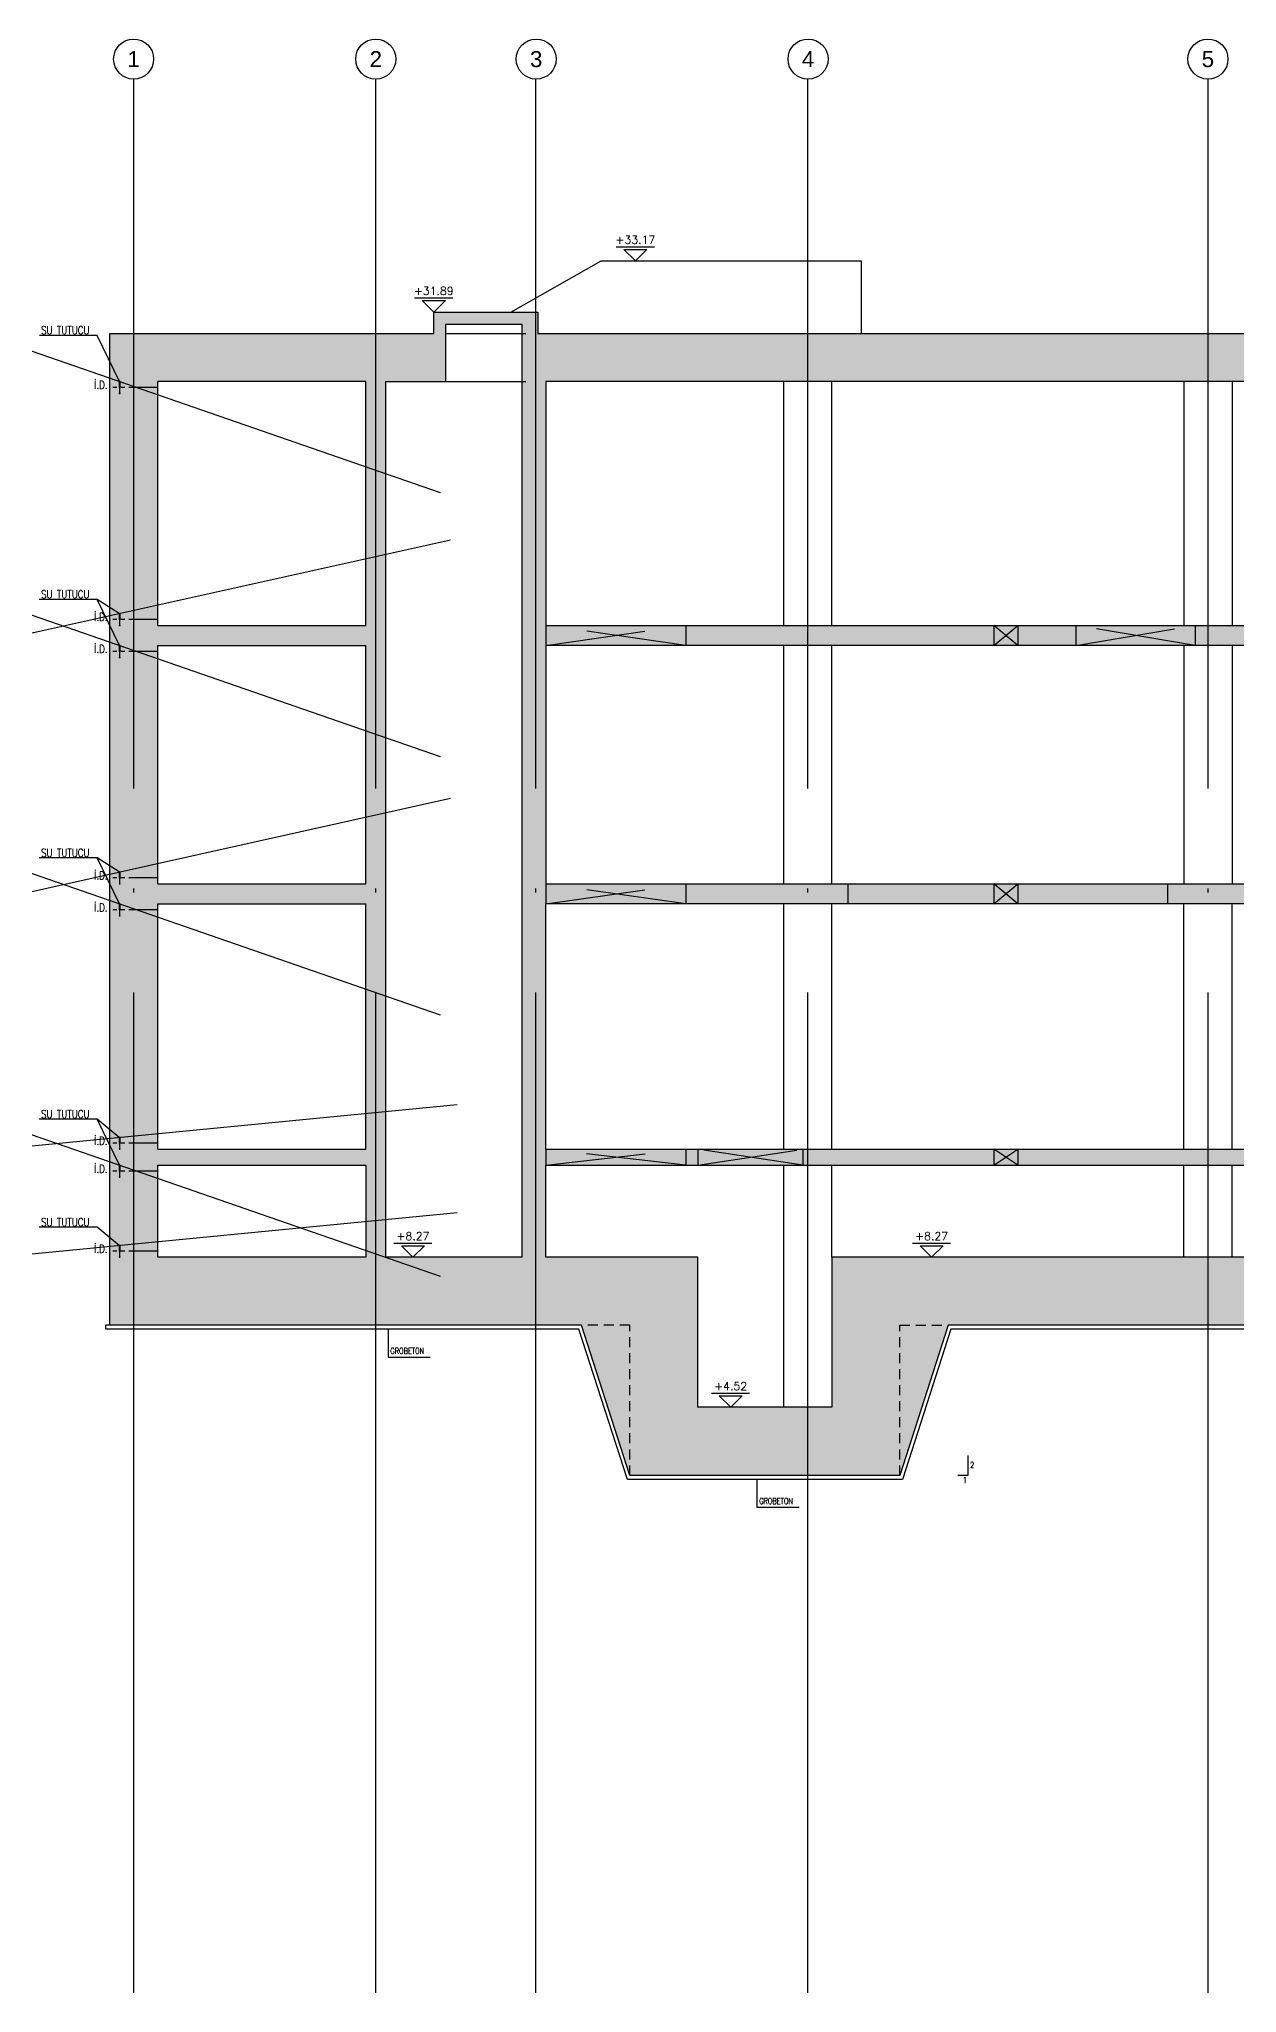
# Model space of a CAD drawing. Header units: millimetres. Extents: x 400408 to 401121, y 4543945 to 4544109.
# Drawn here: x 400664.62 to 400694.55, y 4543955.39 to 4544004.22 of the extents above; entities that cross this region are included whole.
import ezdxf
from ezdxf.enums import TextEntityAlignment as Align

# ---------------------------------------------------------------- set-up
doc = ezdxf.new("R2010")
doc.units = ezdxf.units.MM
for name, pattern in [('ACAD_ISO05W100', [33, 24, -3, 0, -3, 0, -3]), ('AKS', [3, 2.5, -0.25, 0, -0.25]), ('CIZGI', [0.4, 0.25, -0.15]), ('CONTINU', [0]), ('HIDDEN', [0.375, 0.25, -0.125])]:
    doc.linetypes.add(name, pattern=pattern)
for name, color, linetype in [('aks prota', 2, 'AKS'), ('caks prota', 4, 'Continuous'), ('görünüş prota', 4, 'Continuous'), ('inşaat derzi prota', 11, 'Continuous'), ('kesik prota', 2, 'CIZGI'), ('kesit prota', 1, 'Continuous'), ('kesit tarama prota', 252, 'Continuous'), ('kot prota', 4, 'Continuous'), ('merdiven prota', 2, 'Continuous'), ('not yazısı prota', 6, 'Continuous'), ('not çizgisi prota', 4, 'Continuous'), ('PRT-CST-rc_level', 6, 'Continuous'), ('PRT-CST-rc_levermark', 4, 'Continuous'), ('st_s_not yazısı', 6, 'Continuous'), ('st_s_not çizgisi', 4, 'CIZGI'), ('st_s_su tutucu', 2, 'Continuous'), ('st_s_ölçü', 4, 'Continuous'), ('taks prota', 7, 'Continuous')]:
    doc.layers.add(name, color=color, linetype=linetype)
doc.styles.add('NOT', font='romanstw.shx')
doc.styles.add('OLCU', font='romanstw.shx')
doc.styles.add('TAKS', font='Arial Unicode.ttf')
doc.styles.add('TSIMPLEX', font='romanstw.shx')
doc.dimstyles.new('1-50', dxfattribs={"dimtxt": 10, "dimasz": 4, "dimexe": 4, "dimexo": 8, "dimgap": 4, "dimtad": 1, "dimdec": 1, "dimrnd": 0.05, "dimzin": 9, "dimdsep": 46, "dimtxsty": 'OLCU', "dimblk1": 'OBLIQUE', "dimblk2": 'OBLIQUE', "dimsah": 1, "dimcen": 2, "dimdle": 4, "dimclrd": 4, "dimclre": 4, "dimclrt": 3, "dimadec": 1, "dimazin": 0, "dimtfac": 1, "dimtdec": 1, "dimtix": 1, "dimtmove": 2, "dimatfit": 3, "dimldrblk": 'OBLIQUE', "dimfxl": 1, "dimtvp": 1, "dimtolj": 1, "dimtzin": 1, "dimarcsym": 0})

# ---------------------------------------------------------------- blocks, each defined once
blk = doc.blocks.new('KOTK5')
at = {"layer": 'PRT-CST-rc_levermark'}
blk.add_line((216.6666666667443, 160), (-213.3333333332557, 160), dxfattribs=at)
blk.add_lwpolyline([(130, 130), (-130, 130), (0, 0)], close=True, dxfattribs=at)
at = {"layer": 'PRT-CST-rc_level', "style": 'OLCU'}
blk.add_attdef('000.00', text='', height=90, dxfattribs=at).set_placement((0, 193.1381784435362), align=Align.CENTER)
blk = doc.blocks.new('_Oblique')
at = {"layer": 'st_s_ölçü', "lineweight": -2}
blk.add_line((-0.5, -0.5), (0.5, 0.5), dxfattribs=at)
blk = doc.blocks.new('D')
at = {"layer": 'st_s_su tutucu', "linetype": 'CONTINU', "ltscale": 0.2}
for p, q in [((-39987.83090962706, 52508.18991963421), (-39992.63090966878, 52508.18991966914)), ((-39992.63090966878, 52508.18991966914), (-39992.63090980848, 52507.38991968935)), ((-39992.63090980848, 52507.38991968935), (-39990.63090962501, 52506.05655179494)), ((-39992.63090980848, 52448.98991960261), (-39990.63090962501, 52450.32328749701)), ((-39992.63090966878, 52448.18991962282), (-39992.63090980848, 52448.98991960261)), ((-39987.83090962706, 52448.18991965774), (-39992.63090966878, 52448.18991962282)), ((-39990.63090992199, 52478.65671955824), (-39991.93117670823, 52478.6567195757)), ((-39991.93117670823, 52478.6567195757), (-39991.93117659182, 52477.72311959402)), ((-39991.93117659182, 52477.72311959402), (-39990.63090987367, 52477.72311951835)), ((-39990.6309096902, 52498.50671976196), (-39991.53117650332, 52498.50671977942)), ((-39991.53117650332, 52498.50671977942), (-39991.53117639622, 52497.87311976865)), ((-39991.53117639622, 52497.87311976865), (-39990.63090970417, 52497.87311978029)), ((-39990.63090980196, 52488.50671968629), (-39991.53117661508, 52488.50671963972)), ((-39991.53117661508, 52488.50671963972), (-39991.53117662905, 52487.87311965806)), ((-39991.53117662905, 52487.87311965806), (-39990.630909937, 52487.87311964059)), ((-39991.53117661508, 52467.87311965223), (-39991.53117662905, 52468.5067196339)), ((-39991.53117662905, 52468.5067196339), (-39990.630909937, 52468.50671965136)), ((-39990.63090980196, 52467.87311960567), (-39991.53117661508, 52467.87311965223)), ((-39991.53117650332, 52457.87311951254), (-39991.53117639622, 52458.50671952331)), ((-39991.53117639622, 52458.50671952331), (-39990.63090970417, 52458.50671951166)), ((-39990.6309096902, 52457.87311953), (-39991.53117650332, 52457.87311951254)), ((-39990.63090962501, 52506.05655179494), (-39990.6309096902, 52498.50671976196)), ((-39990.63090970417, 52497.87311978029), (-39990.63090980196, 52488.50671968629)), ((-39990.630909937, 52487.87311964059), (-39990.63090992199, 52478.65671955824)), ((-39990.630909937, 52468.50671965136), (-39990.63090992199, 52477.72311973372)), ((-39990.63090970417, 52458.50671951166), (-39990.63090980196, 52467.87311960567)), ((-39990.63090962501, 52450.32328749701), (-39990.6309096902, 52457.87311953)), ((-39989.83090974534, 52506.05655187643), (-39987.83090964103, 52507.38991968935)), ((-39989.83090955907, 52498.50671965136), (-39989.83090974534, 52506.05655187643)), ((-39988.9306429881, 52498.50671966883), (-39989.83090955907, 52498.50671965136)), ((-39989.83090992229, 52488.50671961062), (-39989.83090981984, 52497.87311973373)), ((-39989.83090981984, 52497.87311973373), (-39988.93064300207, 52497.87311962313)), ((-39988.93064335132, 52488.50671965136), (-39989.83090992229, 52488.50671961062)), ((-39989.83091007002, 52478.65671960481), (-39989.8309099316, 52487.87311978029)), ((-39989.8309099316, 52487.87311978029), (-39988.93064311383, 52487.87311964059)), ((-39988.53064343977, 52478.65671965137), (-39989.83091007002, 52478.65671960481)), ((-39989.83090998934, 52477.72311965805), (-39988.53064344908, 52477.72311964058)), ((-39989.83091007002, 52477.72311968715), (-39989.8309099316, 52468.50671951166)), ((-39989.8309099316, 52468.50671951166), (-39988.93064311383, 52468.50671965136)), ((-39988.93064335132, 52467.87311964059), (-39989.83090992229, 52467.87311968134)), ((-39989.83090992229, 52467.87311968134), (-39989.83090981984, 52458.50671955823)), ((-39989.83090981984, 52458.50671955823), (-39988.93064300207, 52458.50671966883)), ((-39988.9306429881, 52457.87311962313), (-39989.83090955907, 52457.87311964059)), ((-39989.83090955907, 52457.87311964059), (-39989.83090974534, 52450.32328741552)), ((-39989.83090974534, 52450.32328741552), (-39987.83090964103, 52448.98991960261)), ((-39988.93064300207, 52497.87311962313), (-39988.9306429881, 52498.50671966883)), ((-39988.93064311383, 52487.87311964059), (-39988.93064335132, 52488.50671965136)), ((-39988.93064311383, 52468.50671965136), (-39988.93064335132, 52467.87311964059)), ((-39988.93064300207, 52458.50671966883), (-39988.9306429881, 52457.87311962313)), ((-39988.53064344908, 52477.72311964058), (-39988.53064343977, 52478.65671965137)), ((-39987.83090964103, 52507.38991968935), (-39987.83090962706, 52508.18991963421)), ((-39987.83090964103, 52448.98991960261), (-39987.83090962706, 52448.18991965774))]:
    blk.add_line(p, q, dxfattribs=at)
blk = doc.blocks.new('B-B Kesiti')
at = {"layer": 'kesit tarama prota'}
h = blk.add_hatch(color=256, dxfattribs=at)
h.dxf.hatch_style = 1
h.paths.add_polyline_path([(400752.8047805995, 4543960.269438588), (400728.5390493145, 4543960.269438588), (400728.5390493145, 4543961.899438588), (400774.3040614614, 4543961.899438588), (400774.3040614614, 4543960.269438588), (400754.1446719514, 4543960.269438588), (400754.1446719514, 4543957.719435276), (400787.7453301681, 4543957.719435276), (400787.7453301681, 4543960.269435276), (400787.7453301681, 4543973.779438589), (400787.7197302787, 4543973.779438589), (400787.7197302787, 4543976.079438589), (400788.2197302787, 4543976.079438589), (400788.2197302787, 4543976.279438589), (400790.5987384979, 4543976.279438589), (400790.5987384979, 4543973.779438589), (400787.7453301681, 4543973.779438589), (400787.7453301681, 4543972.079438589), (400807.7737746613, 4543972.079438589), (400808.9834568269, 4543968.329438589), (400817.0807302767, 4543968.329438589), (400817.0807302767, 4543996.869438589), (400808.9787302557, 4543996.869438589), (400808.9787302557, 4543999.529438589), (400806.3807302575, 4543999.529438589), (400806.3807302575, 4543996.869438589), (400802.0807302575, 4543996.869438589), (400802.0807302575, 4544000.039438589), (400801.7807302575, 4544000.039438589), (400801.7807302575, 4543995.669438588), (400806.1807302575, 4543995.669438588), (400806.1807302575, 4543989.569438589), (400806.1807302575, 4543989.069438589), (400806.1807302575, 4543983.109438589), (400806.1807302575, 4543982.609438588), (400806.1807302575, 4543973.779438589), (400790.8987384978, 4543973.779438589), (400790.8987384978, 4543976.079438589), (400804.3807302575, 4543976.079438589), (400804.3807302575, 4543976.479438588), (400788.0197302786, 4543976.479438588), (400788.0197302786, 4543976.279438589), (400787.7197302787, 4543976.279438589), (400787.7197302787, 4543976.669438588), (400787.4197302786, 4543976.669438588), (400787.4197302786, 4543976.839438588), (400787.1197302786, 4543976.839438588), (400787.1197302786, 4543977.009438588), (400786.8197302786, 4543977.009438588), (400786.8197302786, 4543977.179438588), (400786.5197302786, 4543977.179438588), (400786.5197302786, 4543977.349438588), (400786.2197302787, 4543977.349438588), (400786.2197302787, 4543977.519438588), (400785.9197302786, 4543977.519438588), (400785.9197302786, 4543977.689438588), (400785.6197302786, 4543977.689438588), (400785.6197302786, 4543977.859438589), (400785.3197302786, 4543977.859438589), (400785.3197302786, 4543978.029438589), (400785.0197302786, 4543978.029438589), (400785.0197302786, 4543978.199438589), (400784.7197302787, 4543978.199438589), (400784.7197302787, 4543978.369438589), (400784.4197302786, 4543978.369438589), (400784.4197302786, 4543978.539438589), (400784.1197302786, 4543978.539438589), (400784.1197302786, 4543978.709438588), (400782.9197302786, 4543978.709438588), (400782.9197302786, 4543978.879438588), (400782.6197302786, 4543978.879438588), (400782.6197302786, 4543979.049438588), (400782.3197302786, 4543979.049438588), (400782.3197302786, 4543979.219438588), (400782.0197302786, 4543979.219438588), (400782.0197302786, 4543979.389438588), (400781.7197302787, 4543979.389438588), (400781.7197302787, 4543979.559438588), (400781.4197302786, 4543979.559438588), (400781.4197302786, 4543979.729438588), (400781.1197302786, 4543979.729438588), (400781.1197302786, 4543979.899438588), (400780.8197302786, 4543979.899438588), (400780.8197302786, 4543980.069438589), (400780.5197302786, 4543980.069438589), (400780.5197302786, 4543980.239438589), (400780.2197302787, 4543980.239438589), (400780.2197302787, 4543980.409438589), (400779.9197302786, 4543980.409438589), (400779.9197302786, 4543980.579438589), (400779.6197302786, 4543980.579438589), (400779.6197302786, 4543980.749438589), (400779.3197302786, 4543980.749438589), (400779.3197302786, 4543980.919438588), (400778.1197302786, 4543980.919438588), (400778.1197302786, 4543981.089438588), (400777.8197302786, 4543981.089438588), (400777.8197302786, 4543981.259438588), (400777.5197302786, 4543981.259438588), (400777.5197302786, 4543981.429438588), (400777.2197302787, 4543981.429438588), (400777.2197302787, 4543981.599438588), (400776.9197302786, 4543981.599438588), (400776.9197302786, 4543981.769438588), (400776.6197302786, 4543981.769438588), (400776.6197302786, 4543981.939438588), (400776.3197302786, 4543981.939438588), (400776.3197302786, 4543982.109438589), (400776.0197302786, 4543982.109438589), (400776.0197302786, 4543982.279438589), (400775.7197302787, 4543982.279438589), (400775.7197302787, 4543982.449438589), (400775.4197302786, 4543982.449438589), (400775.4197302786, 4543982.619438589), (400775.1197302786, 4543982.619438589), (400775.1197302786, 4543982.789438589), (400774.8197302786, 4543982.789438589), (400774.8197302786, 4543982.959438588), (400774.5197302786, 4543982.959438588), (400774.5197302786, 4543983.109438589), (400759.2951271114, 4543983.109438589), (400759.2951271114, 4543989.019438589), (400758.9951271114, 4543989.019438589), (400758.9951271114, 4543983.109438589), (400752.9951271114, 4543983.109438589), (400752.9951271114, 4543989.019438589), (400752.6951271113, 4543989.019438589), (400752.6951271113, 4543983.109438589), (400752.6951271113, 4543983.009438588), (400752.4451271113, 4543983.009438588), (400752.4451271113, 4543983.109438589), (400737.1855411439, 4543983.109438589), (400737.1855411439, 4543982.609438588), (400771.9692416436, 4543982.609438588), (400771.9692416436, 4543981.109438589), (400776.2914883396, 4543981.109438589), (400784.3108835791, 4543976.479438588), (400739.485541144, 4543976.479438588), (400739.485541144, 4543976.079438589), (400784.7987384978, 4543976.079438589), (400784.7987384978, 4543973.779438589), (400764.0155411439, 4543973.779438589), (400764.0155411439, 4543976.029438589), (400763.715541144, 4543976.029438589), (400763.715541144, 4543973.779438589), (400746.715541144, 4543973.779438589), (400746.715541144, 4543976.029438589), (400746.4155411439, 4543976.029438589), (400746.4155411439, 4543973.779438589), (400739.585541144, 4543973.779438589), (400739.585541144, 4543972.779438589), (400784.682987258, 4543972.779438589), (400784.682987258, 4543968.319438589), (400739.585541144, 4543968.319438589), (400739.585541144, 4543966.819438589), (400737.485541144, 4543966.819438589), (400737.485541144, 4543968.319438589), (400720.1742648687, 4543968.319438589), (400720.1742648687, 4543968.119438589), (400719.8740192369, 4543968.119438589), (400719.8740192369, 4543968.509438588), (400719.5840192369, 4543968.509438588), (400719.5840192369, 4543968.679438588), (400719.294019237, 4543968.679438588), (400719.294019237, 4543968.849438588), (400719.0040192369, 4543968.849438588), (400719.0040192369, 4543969.019438588), (400718.7140192369, 4543969.019438588), (400718.7140192369, 4543969.189438588), (400718.424019237, 4543969.189438588), (400718.424019237, 4543969.359438589), (400718.134019237, 4543969.359438589), (400718.134019237, 4543969.529438589), (400717.8440192369, 4543969.529438589), (400717.8440192369, 4543969.699438589), (400717.554019237, 4543969.699438589), (400717.554019237, 4543969.869438589), (400717.264019237, 4543969.869438589), (400717.264019237, 4543970.039438589), (400716.9740192369, 4543970.039438589), (400716.9740192369, 4543970.209438588), (400716.684019237, 4543970.209438588), (400716.684019237, 4543970.379438588), (400716.394019237, 4543970.379438588), (400716.394019237, 4543970.549438588), (400716.1040192369, 4543970.549438588), (400716.1040192369, 4543970.719438588), (400715.8140192369, 4543970.719438588), (400715.8140192369, 4543970.889438588), (400715.524019237, 4543970.889438588), (400715.524019237, 4543971.059438588), (400714.034019237, 4543971.059438588), (400714.034019237, 4543971.229438588), (400713.7440192369, 4543971.229438588), (400713.7440192369, 4543971.399438588), (400713.4540192369, 4543971.399438588), (400713.4540192369, 4543971.569438589), (400713.164019237, 4543971.569438589), (400713.164019237, 4543971.739438589), (400712.8740192369, 4543971.739438589), (400712.8740192369, 4543971.909438589), (400712.5840192369, 4543971.909438589), (400712.5840192369, 4543972.079438589), (400712.294019237, 4543972.079438589), (400712.294019237, 4543972.249438589), (400712.0040192369, 4543972.249438589), (400712.0040192369, 4543972.419438588), (400711.7140192369, 4543972.419438588), (400711.7140192369, 4543972.589438588), (400711.424019237, 4543972.589438588), (400711.424019237, 4543972.759438588), (400711.134019237, 4543972.759438588), (400711.134019237, 4543972.929438588), (400710.8440192369, 4543972.929438588), (400710.8440192369, 4543973.099438588), (400710.554019237, 4543973.099438588), (400710.554019237, 4543973.269438588), (400710.264019237, 4543973.269438588), (400710.264019237, 4543973.439438588), (400709.9740192369, 4543973.439438588), (400709.9740192369, 4543973.609438589), (400709.684019237, 4543973.609438589), (400709.684019237, 4543973.779438589), (400708.1940192369, 4543973.779438589), (400708.1940192369, 4543973.949438589), (400707.904019237, 4543973.949438589), (400707.904019237, 4543974.119438589), (400707.6140192369, 4543974.119438589), (400707.6140192369, 4543974.289438589), (400707.3240192369, 4543974.289438589), (400707.3240192369, 4543974.459438588), (400707.034019237, 4543974.459438588), (400707.034019237, 4543974.629438588), (400706.7440192369, 4543974.629438588), (400706.7440192369, 4543974.799438588), (400706.4540192369, 4543974.799438588), (400706.4540192369, 4543974.969438588), (400706.164019237, 4543974.969438588), (400706.164019237, 4543975.139438588), (400705.8740192369, 4543975.139438588), (400705.8740192369, 4543975.309438588), (400705.5840192369, 4543975.309438588), (400705.5840192369, 4543975.479438588), (400705.294019237, 4543975.479438588), (400705.294019237, 4543975.649438588), (400705.0040192369, 4543975.649438588), (400705.0040192369, 4543975.819438589), (400704.7140192369, 4543975.819438589), (400704.7140192369, 4543975.989438589), (400704.424019237, 4543975.989438589), (400704.424019237, 4543976.159438589), (400704.134019237, 4543976.159438589), (400704.134019237, 4543976.329438589), (400703.8440192369, 4543976.329438589), (400703.8440192369, 4543976.479438588), (400677.2807302768, 4543976.479438588), (400677.2807302768, 4543982.609438588), (400684.8307307042, 4543982.609438588), (400684.8307307042, 4543983.109438589), (400677.2807302768, 4543983.109438589), (400677.2807302768, 4543989.069438589), (400713.7409979451, 4543989.069438589), (400713.7409979451, 4543989.569438589), (400677.2807302768, 4543989.569438589), (400677.2807302768, 4543995.669438588), (400695.5878022157, 4543995.669438588), (400695.5878022157, 4543998.249438589), (400695.2878022156, 4543998.249438589), (400695.2878022156, 4543996.869438589), (400677.0807302767, 4543996.869438589), (400677.0807302767, 4543997.399438589), (400674.4807302767, 4543997.399438589), (400674.4807302767, 4543996.869438589), (400666.3807302728, 4543996.869438589), (400666.3807302728, 4543972.079438589), (400678.1710481111, 4543972.079438589), (400679.3807302768, 4543968.329438589), (400686.1307302786, 4543968.329438589), (400687.3404124441, 4543972.079438589), (400703.1323044506, 4543972.079438589), (400705.8123044505, 4543966.719438588), (400715.099748494, 4543966.719438588), (400715.099748494, 4543968.319438589), (400714.034019237, 4543968.319438589), (400714.034019237, 4543970.859438589), (400715.179719559, 4543970.859438589), (400719.5740192369, 4543968.283469812), (400719.5740192369, 4543967.289435277), (400718.1574768306, 4543967.289435277), (400718.1574768306, 4543967.919435277), (400717.0019713712, 4543967.919435277), (400717.0019713712, 4543968.319435276), (400715.099748494, 4543968.319435276), (400715.099748494, 4543966.719438588), (400715.099748494, 4543960.269438588), (400715.099748494, 4543957.719435276), (400752.8047805995, 4543957.719435276)])
h.paths.add_polyline_path([(400726.8387296493, 4543962.199438589), (400726.8387296493, 4543961.899438588), (400728.1137239228, 4543961.899438588), (400728.1137239228, 4543960.269438588), (400727.0247416542, 4543960.269438588), (400725.341661739, 4543959.719438588), (400723.0617657255, 4543959.719438588), (400721.3786858529, 4543960.269438588), (400718.162091404, 4543960.269438588), (400718.162091404, 4543966.419438588), (400723.6046484666, 4543966.419438588), (400723.6046484666, 4543967.719438588), (400736.8855411439, 4543967.719438588), (400736.8855411439, 4543966.219438588), (400740.1855411439, 4543966.219438588), (400740.1855411439, 4543967.719438588), (400784.682987258, 4543967.719438588), (400784.682987258, 4543960.269438588), (400781.4663871858, 4543960.269438588), (400779.7833134736, 4543959.719438588), (400777.5034174604, 4543959.719438588), (400775.8203375878, 4543960.269438588), (400774.7310881548, 4543960.269438588), (400774.7310881548, 4543961.899438588), (400776.006346372, 4543961.899438588), (400776.006346372, 4543962.199438589)], flags=16)
h.paths.add_polyline_path([(400723.004665622, 4543966.819438589), (400719.8740192369, 4543966.819438589), (400719.8740192369, 4543967.919438588), (400720.3742648687, 4543967.919438588), (400720.3742648687, 4543968.119438589), (400723.004665622, 4543968.119438589)], flags=16)
h.paths.add_polyline_path([(400713.7340192369, 4543968.319438589), (400707.5123044506, 4543968.319438589), (400707.5123044506, 4543973.179438588), (400707.5123044506, 4543973.779438589), (400702.3251064269, 4543973.779438589), (400702.3251064269, 4543976.279438589), (400703.533837206, 4543976.279438589), (400707.5123044506, 4543973.947233652), (400707.5123044506, 4543973.779438589), (400707.5123044506, 4543973.179438588), (400708.7302396428, 4543973.179438588), (400713.7340192369, 4543970.290505093)], flags=16)
h.paths.add_polyline_path([(400702.0251064269, 4543973.779438589), (400684.7307302786, 4543973.779438589), (400684.4307302785, 4543973.779438589), (400684.4307302785, 4543970.029438589), (400681.0807302767, 4543970.029438589), (400681.0807302767, 4543973.779438589), (400680.7807302768, 4543973.779438589), (400677.2807302768, 4543973.779438589), (400677.2807302768, 4543976.079438589), (400702.0251064269, 4543976.079438589)], flags=16)
h.paths.add_polyline_path([(400772.5692416437, 4543981.609438589), (400772.5692416437, 4543982.909438589), (400774.2022964039, 4543982.909438589), (400776.4254629358, 4543981.64964422), (400776.4254629358, 4543981.609438589)], flags=16)
h.paths.add_polyline_path([(400778.1197302786, 4543980.631252882), (400778.1197302786, 4543980.719438588), (400778.9670022869, 4543980.719438588), (400782.6197302786, 4543978.649559394), (400782.6197302786, 4543978.033176671)], flags=16)
h.paths.add_polyline_path([(400782.9197302786, 4543977.85997159), (400782.9197302786, 4543978.509438588), (400783.7670022868, 4543978.509438588), (400787.4197302786, 4543976.439559393), (400787.4197302786, 4543973.779438589), (400785.2987384978, 4543973.779438589), (400785.2987384978, 4543976.486450555)], flags=16)
h.paths.add_polyline_path([(400676.6807302767, 4543973.779438589), (400673.2807302768, 4543973.779438589), (400673.2807302768, 4543995.669438588), (400674.7807302768, 4543995.669438588), (400674.7807302768, 4543997.099438588), (400676.6807302767, 4543997.099438588)], flags=16)
h.paths.add_polyline_path([(400672.7807302768, 4543973.779438589), (400667.5807302727, 4543973.779438589), (400667.5807302727, 4543976.079438589), (400672.7807302768, 4543976.079438589)], flags=16)
h.paths.add_polyline_path([(400672.7807302768, 4543976.479438588), (400667.5807302727, 4543976.479438588), (400667.5807302727, 4543982.609438588), (400672.7807302768, 4543982.609438588)], flags=16)
h.paths.add_polyline_path([(400672.7807302768, 4543983.109438589), (400667.5807302727, 4543983.109438589), (400667.5807302727, 4543989.069438589), (400672.7807302768, 4543989.069438589)], flags=16)
h.paths.add_polyline_path([(400672.7807302768, 4543989.569438589), (400667.5807302727, 4543989.569438589), (400667.5807302727, 4543995.669438588), (400672.7807302768, 4543995.669438588)], flags=16)
h.paths.add_polyline_path([(400806.7834568269, 4543973.779438589), (400806.7834568269, 4543999.329438589), (400808.6787302556, 4543999.329438589), (400808.6787302556, 4543995.669438588), (400810.1834568269, 4543995.669438588), (400810.1834568269, 4543973.779438589)], flags=16)
h.paths.add_polyline_path([(400810.6834568269, 4543970.029438589), (400810.6834568269, 4543976.079438589), (400815.8807302768, 4543976.079438589), (400815.8807302768, 4543973.779438589), (400815.8807302768, 4543970.029438589)], flags=16)
h.paths.add_polyline_path([(400810.6834568269, 4543976.479438588), (400810.6834568269, 4543982.609438588), (400815.8807302768, 4543982.609438588), (400815.8807302768, 4543976.479438588)], flags=16)
h.paths.add_polyline_path([(400810.6834568269, 4543983.109438589), (400810.6834568269, 4543989.069438589), (400815.8807302768, 4543989.069438589), (400815.8807302768, 4543983.109438589)], flags=16)
h.paths.add_polyline_path([(400810.6834568269, 4543989.569438589), (400810.6834568269, 4543995.669438588), (400815.8807302768, 4543995.669438588), (400815.8807302768, 4543989.569438589)], flags=16)
h = blk.add_hatch(dxfattribs=at)
h.set_pattern_fill('DOTS', color=2, scale=0.04999999999999999, angle=35.99999999998597)
h.set_pattern_definition([(35.99999999998597, (401064.4796072418, 4543652.329635938), (-0.01454759243643788, 0.08754345112887252), [0, -0.07937499999999999])])
h.paths.add_polyline_path([(400692.8307307046, 4543983.109438589), (400684.8307307042, 4543983.109438589), (400684.8307307042, 4543982.609438588), (400692.8307307046, 4543982.609438588)])
h = blk.add_hatch(color=256, dxfattribs=at)
h.dxf.hatch_style = 1
h.paths.add_polyline_path([(400696.8307307042, 4543983.109438589), (400692.8307307046, 4543983.109438589), (400692.8307307046, 4543982.609438588), (400696.8307307042, 4543982.609438588)])
at = {"layer": 'aks prota', "ltscale": 10}
for p, q in [((400666.9807302728, 4543955.394588933), (400666.9807302728, 4544003.223097825)), ((400673.0307302768, 4543955.394588933), (400673.0307302768, 4544003.223093859)), ((400677.0307302786, 4543955.394588933), (400677.0307302786, 4544003.223093859)), ((400683.8307302786, 4543955.394588933), (400683.8307302786, 4544003.223093859)), ((400693.8307302786, 4543955.394588933), (400693.8307302786, 4544003.223093859))]:
    blk.add_line(p, q, dxfattribs=at)
at = {"layer": 'caks prota', "ltscale": 0.05}
for centre in [(400666.9787384919, 4544003.723093858), (400673.0307302768, 4544003.723093859), (400677.04045909, 4544003.723208346), (400683.8355880898, 4544003.723132957), (400693.8287384979, 4544003.723093858)]:
    blk.add_circle(centre, 0.5, dxfattribs=at)
at = {"layer": 'görünüş prota', "color": 4}
for p, q in [((400683.2307302786, 4543989.569438589), (400683.2307302786, 4543995.669438588)), ((400684.4307302785, 4543989.569438589), (400684.4307302785, 4543995.669438588)), ((400693.2307302786, 4543995.669438588), (400693.2307302786, 4543989.569438589)), ((400694.4307302785, 4543995.669438588), (400694.4307302785, 4543989.569438589)), ((400683.2307302786, 4543983.109438589), (400683.2307302786, 4543989.069438589)), ((400684.4307302785, 4543983.109438589), (400684.4307302785, 4543989.069438589)), ((400693.2307302786, 4543989.069438589), (400693.2307302786, 4543983.109438589)), ((400694.4307302785, 4543989.069438589), (400694.4307302785, 4543983.109438589)), ((400683.2307302786, 4543976.479438588), (400683.2307302786, 4543982.609438588)), ((400684.4307302785, 4543976.479438588), (400684.4307302785, 4543982.609438588)), ((400693.2307302786, 4543976.479438588), (400693.2307302786, 4543982.609438588)), ((400694.4307302785, 4543976.479438588), (400694.4307302785, 4543982.609438588)), ((400683.2307302786, 4543970.029438589), (400683.2307302786, 4543976.079438589)), ((400684.4307302785, 4543973.779438589), (400684.4307302785, 4543976.079438589)), ((400693.2307302786, 4543973.779438589), (400693.2307302786, 4543976.079438589)), ((400694.4307302785, 4543973.779438589), (400694.4307302785, 4543976.079438589))]:
    blk.add_line(p, q, dxfattribs=at)
for points in [[(400676.4069329488, 4543997.399438589), (400678.6659877566, 4543998.679438588), (400685.1657302768, 4543998.679438588), (400685.1657302768, 4543996.869438589)], [(400674.7807302768, 4543997.399438589), (400676.7807302768, 4543997.399438589)], [(400674.7807302768, 4543996.869438589), (400676.7807302768, 4543996.869438589)], [(400674.7807302768, 4543995.669438588), (400676.7807302768, 4543995.669438588)], [(400684.8307307042, 4543983.109438589), (400692.8307307046, 4543983.109438589)], [(400692.8307307046, 4543982.609438588), (400684.8307307042, 4543982.609438588)]]:
    blk.add_lwpolyline(points, dxfattribs=at)
at = {"layer": 'görünüş prota'}
for points in [[(400666.3807302728, 4543972.079438589), (400666.2807302727, 4543972.079438589)], [(400711.7185615969, 4543966.619438589), (400705.7505010517, 4543966.619438589), (400703.0705010517, 4543971.979438588), (400687.402215843, 4543971.979438588), (400686.1925336775, 4543968.229438588), (400679.3189268779, 4543968.229438588), (400678.1092447122, 4543971.979438588), (400666.2807302727, 4543971.979438588), (400666.2807302727, 4543972.079438589)]]:
    blk.add_lwpolyline(points, dxfattribs=at)
at = {"layer": 'inşaat derzi prota', "linetype": 'ACAD_ISO05W100', "ltscale": 0.03}
for points in [[(400667.5807301792, 4543995.519438589), (400666.3807301792, 4543995.519438589)], [(400667.5807301792, 4543989.719438588), (400666.3807301792, 4543989.719438588)], [(400667.5807301792, 4543988.919438588), (400666.3807301792, 4543988.919438588)], [(400667.5807301792, 4543983.259438588), (400666.3807301792, 4543983.259438588)], [(400667.5807301792, 4543982.459438588), (400666.3807301792, 4543982.459438588)], [(400667.5807301792, 4543976.629438587), (400666.3807301792, 4543976.629438587)], [(400667.5807301792, 4543975.929438588), (400666.3807301792, 4543975.929438588)], [(400667.5807301792, 4543973.929438588), (400666.3807301792, 4543973.929438588)]]:
    blk.add_lwpolyline(points, dxfattribs=at)
at = {"layer": 'kesik prota'}
for points in [[(400679.3807302768, 4543968.329438589), (400679.3807302768, 4543972.079438589), (400678.1710481111, 4543972.079438589)], [(400686.1307302786, 4543968.329438589), (400686.1307302786, 4543972.079438589), (400687.3404124441, 4543972.079438589)]]:
    blk.add_lwpolyline(points, dxfattribs=at)
at = {"layer": 'kesit prota', "color": 1}
for p, q in [((400667.5807302727, 4543989.569438589), (400667.5807302727, 4543995.669438588)), ((400672.7807302768, 4543989.569438589), (400672.7807302768, 4543995.669438588)), ((400667.5807302727, 4543989.569438589), (400672.7807302768, 4543989.569438589)), ((400667.5807302727, 4543983.109438589), (400667.5807302727, 4543989.069438589)), ((400667.5807302727, 4543989.069438589), (400672.7807302768, 4543989.069438589)), ((400672.7807302768, 4543983.109438589), (400672.7807302768, 4543989.069438589)), ((400667.5807302727, 4543983.109438589), (400672.7807302768, 4543983.109438589)), ((400667.5807302727, 4543976.479438588), (400667.5807302727, 4543982.609438588)), ((400667.5807302727, 4543982.609438588), (400672.7807302768, 4543982.609438588)), ((400672.7807302768, 4543976.479438588), (400672.7807302768, 4543982.609438588)), ((400677.2807302768, 4543976.479438588), (400677.2807302768, 4543982.609438588)), ((400667.5807302727, 4543976.479438588), (400672.7807302768, 4543976.479438588)), ((400667.5807302727, 4543976.079438589), (400672.7807302768, 4543976.079438589))]:
    blk.add_line(p, q, dxfattribs=at)
at = {"layer": 'kesit prota'}
for points in [[(400703.1323044506, 4543972.079438589), (400687.3404124441, 4543972.079438589), (400686.1307302786, 4543968.329438589), (400679.3807302768, 4543968.329438589), (400678.1710481111, 4543972.079438589), (400666.3807302728, 4543972.079438589), (400666.3807302728, 4543996.869438589), (400674.4807302767, 4543996.869438589), (400674.4807302767, 4543997.399438589), (400677.0807302767, 4543997.399438589), (400677.0807302767, 4543996.869438589), (400695.2878022156, 4543996.869438589)], [(400695.5878022157, 4543995.669438588), (400677.2807302768, 4543995.669438588), (400677.2807302768, 4543989.569438589), (400732.0355411439, 4543989.569438589)], [(400713.7409979451, 4543989.069438589), (400677.2807302768, 4543989.069438589), (400677.2807302768, 4543983.109438589), (400684.8307307042, 4543983.109438589), (400684.8307307042, 4543982.609438588), (400677.2807302768, 4543982.609438588)], [(400696.8307307042, 4543982.609438588), (400692.8307307046, 4543982.609438588), (400692.8307307046, 4543983.109438589), (400696.8307307042, 4543983.109438589), (400696.8307307042, 4543982.609438588)], [(400677.2807302768, 4543976.479438588), (400703.8440192369, 4543976.479438588)]]:
    blk.add_lwpolyline(points, dxfattribs=at)
at = {"layer": 'kesit prota', "color": 1}
for points in [[(400673.2807302768, 4543995.669438588), (400674.7807302768, 4543995.669438588), (400674.7807302768, 4543997.099438588), (400676.6807302767, 4543997.099438588), (400676.6807302767, 4543973.779438589), (400673.2807302768, 4543973.779438589), (400673.2807302768, 4543995.669438588)], [(400672.7807302768, 4543995.669438588), (400667.5807302727, 4543995.669438588)], [(400672.7807302768, 4543976.079438589), (400672.7807302768, 4543973.779438589), (400667.5807302727, 4543973.779438589), (400667.5807302727, 4543976.079438589)], [(400684.4307302785, 4543970.029438589), (400681.0807302767, 4543970.029438589), (400681.0807302767, 4543973.779438589), (400680.7807302768, 4543973.779438589), (400680.7807302768, 4543973.779438589), (400677.2807302768, 4543973.779438589), (400677.2807302768, 4543976.079438589), (400702.0251064269, 4543976.079438589), (400702.0251064269, 4543973.779438589), (400684.7307302786, 4543973.779438589), (400684.7307302786, 4543973.779438589), (400684.4307302785, 4543973.779438589), (400684.4307302785, 4543970.029438589)]]:
    blk.add_lwpolyline(points, dxfattribs=at)
at = {"layer": 'merdiven prota', "linetype": 'HIDDEN', "ltscale": 10}
for points in [[(400677.2807302768, 4543989.569438589), (400677.2807302768, 4543989.069438589), (400680.7807302768, 4543989.569438589), (400680.7807302768, 4543989.069438589), (400677.2807302768, 4543989.569438589)], [(400689.0807302767, 4543989.069438589), (400688.4807302767, 4543989.569438589), (400688.4807302767, 4543989.069438589), (400689.0807302767, 4543989.569438589), (400689.0807302767, 4543989.069438589)], [(400693.5069494373, 4543989.069438589), (400690.5267302766, 4543989.569438589), (400690.5267302766, 4543989.069438589), (400693.5069494373, 4543989.569438589), (400693.5069494373, 4543989.069438589)], [(400677.2807302768, 4543983.109438589), (400677.2807302768, 4543982.609438588), (400680.7807302768, 4543983.109438589), (400680.7807302768, 4543982.609438588), (400677.2807302768, 4543983.109438589)], [(400689.0807302767, 4543982.609438588), (400688.4807302767, 4543983.109438589), (400688.4807302767, 4543982.609438588), (400689.0807302767, 4543983.109438589), (400689.0807302767, 4543982.609438588)], [(400677.2807302768, 4543976.479438588), (400677.2807302768, 4543976.079438589), (400680.7807302768, 4543976.479438588), (400680.7807302768, 4543976.079438589), (400677.2807302768, 4543976.479438588)], [(400681.0807302767, 4543976.479438588), (400681.0807302767, 4543976.079438589), (400683.7057302767, 4543976.479438588), (400683.7057302767, 4543976.079438589), (400681.0807302767, 4543976.479438588)], [(400689.0807302767, 4543976.079438589), (400688.4807302767, 4543976.479438588), (400688.4807302767, 4543976.079438589), (400689.0807302767, 4543976.479438588), (400689.0807302767, 4543976.079438589)]]:
    blk.add_lwpolyline(points, dxfattribs=at)
at = {"layer": 'st_s_not çizgisi', "linetype": 'CONTINU'}
for points in [[(400673.3377732128, 4543971.979438588), (400673.3377732128, 4543971.284554656), (400674.3941732128, 4543971.284554656)], [(400682.555642124, 4543968.229438588), (400682.555642124, 4543967.534554656), (400683.612042124, 4543967.534554656)]]:
    blk.add_lwpolyline(points, dxfattribs=at)
at = {"layer": 'st_s_ölçü', "ltscale": 0.1}
blk.add_lwpolyline([(400687.8288294199, 4543968.829438589), (400687.8288294199, 4543968.329438589), (400687.5788294199, 4543968.329438589)], dxfattribs=at)
at = {"layer": 'kot prota', "linetype": 'CONTINU', "ltscale": 0.1}
ref = blk.add_blockref('KOTK5', (400679.519824918, 4543998.679438588), dxfattribs=dict(at, xscale=-0.002222222222222222, yscale=0.002222222222222222, zscale=0.002222222222222222, rotation=359.9999999999902))
ref.add_attrib('000.00', '+33.17', dxfattribs={"layer": 'PRT-CST-rc_level', "height": 0.2, "style": 'OLCU'}).set_placement((400679.519824918, 4543999.108634541), align=Align.CENTER)
ref = blk.add_blockref('KOTK5', (400674.4807302767, 4543997.399438589), dxfattribs=dict(at, xscale=-0.002222222222222222, yscale=0.002222222222222222, zscale=0.002222222222222222, rotation=359.9999999999902))
ref.add_attrib('000.00', '+31.89', dxfattribs={"layer": 'PRT-CST-rc_level', "height": 0.2, "style": 'OLCU'}).set_placement((400674.4807302767, 4543997.828634541), align=Align.CENTER)
ref = blk.add_blockref('KOTK5', (400673.9610046486, 4543973.779438589), dxfattribs=dict(at, xscale=-0.002222222222222222, yscale=0.002222222222222222, zscale=0.002222222222222222, rotation=359.9999999999902))
ref.add_attrib('000.00', '+8.27', dxfattribs={"layer": 'PRT-CST-rc_level', "height": 0.2, "style": 'OLCU'}).set_placement((400673.9610046486, 4543974.20863454), align=Align.CENTER)
ref = blk.add_blockref('KOTK5', (400686.9236311735, 4543973.779438589), dxfattribs=dict(at, xscale=-0.002222222222222222, yscale=0.002222222222222222, zscale=0.002222222222222222, rotation=359.9999999999902))
ref.add_attrib('000.00', '+8.27', dxfattribs={"layer": 'PRT-CST-rc_level', "height": 0.2, "style": 'OLCU'}).set_placement((400686.9236311735, 4543974.20863454), align=Align.CENTER)
ref = blk.add_blockref('KOTK5', (400681.9012310034, 4543970.029438589), dxfattribs=dict(at, xscale=-0.002222222222222222, yscale=0.002222222222222222, zscale=0.002222222222222222, rotation=359.9999999999902))
ref.add_attrib('000.00', '+4.52', dxfattribs={"layer": 'PRT-CST-rc_level', "height": 0.2, "style": 'OLCU'}).set_placement((400681.9012310034, 4543970.45863454), align=Align.CENTER)
at = {"layer": 'st_s_ölçü', "xscale": 0.004999999999999998, "yscale": 0.004999999999999998, "zscale": 0.004999999999999998, "rotation": 180}
for p in [(400466.6795756309, 4544257.910388187), (400466.6795756309, 4544252.110388187), (400466.6795756309, 4544251.310388187), (400466.6795756309, 4544245.650388186), (400466.6795756309, 4544244.850388186), (400466.6795756309, 4544239.020388186), (400466.6795756309, 4544238.320388186), (400466.6795756309, 4544236.320388186)]:
    blk.add_blockref('D', p, dxfattribs=at)
at = {"layer": 'not yazısı prota', "ltscale": 0.05, "style": 'TSIMPLEX', "width": 0.8}
for s, p in [('SU TUTUCU', (400664.6646037289, 4543996.847102883)), ('İ.D.', (400665.99341084, 4543995.480824025)), ('SU TUTUCU', (400664.6646037289, 4543990.247102884)), ('İ.D.', (400665.99341084, 4543989.680824026)), ('İ.D.', (400665.99341084, 4543988.880824026)), ('SU TUTUCU', (400664.6646037289, 4543983.787102883)), ('İ.D.', (400665.99341084, 4543983.220824025)), ('İ.D.', (400665.99341084, 4543982.420824025)), ('SU TUTUCU', (400664.6646037289, 4543977.257102882)), ('İ.D.', (400665.99341084, 4543976.590824025)), ('İ.D.', (400665.99341084, 4543975.890824025)), ('SU TUTUCU', (400664.6646037289, 4543974.557102882)), ('İ.D.', (400665.99341084, 4543973.890824025))]:
    blk.add_text(s, height=0.2, dxfattribs=at).set_placement(p)
at = {"layer": 'st_s_not yazısı', "ltscale": 0.05, "style": 'NOT', "width": 0.8}
for p in [(400673.3956370076, 4543971.437801621), (400682.6135059188, 4543967.687801621)]:
    blk.add_text('GROBETON', height=0.15, dxfattribs=at).set_placement(p, align=Align.MIDDLE_LEFT)
for s, p in [('2', (400687.8840264761, 4543968.513426596)), ('1', (400687.7009550476, 4543968.135726596))]:
    blk.add_text(s, height=0.15, dxfattribs=at).set_placement(p)
at = {"layer": 'taks prota', "style": 'TAKS'}
for s, p in [('1', (400666.9787384919, 4544003.723093858)), ('2', (400673.0307302768, 4544003.723093859)), ('3', (400677.04045909, 4544003.723208346)), ('4', (400683.8355880898, 4544003.723132957)), ('5', (400693.8287384979, 4544003.723093858))]:
    blk.add_text(s, height=0.4, dxfattribs=at).set_placement(p, align=Align.MIDDLE_CENTER)
at = {"layer": 'not çizgisi prota'}
for points in [[(400666.6251386328, 4543995.669621618), (400666.066576764, 4543996.819375427), (400664.6281937834, 4543996.819375427)], [(400666.6180475937, 4543989.868451807), (400666.066576764, 4543990.219375428), (400664.6161937829, 4543990.219375428)], [(400666.6251386328, 4543989.069621618), (400666.066576764, 4543990.219375428), (400664.6281937834, 4543990.219375428)], [(400666.6180475937, 4543983.408451806), (400666.066576764, 4543983.759375427), (400664.6161937829, 4543983.759375427)], [(400666.6251386328, 4543982.609621618), (400666.066576764, 4543983.759375427), (400664.6281937834, 4543983.759375427)], [(400666.6187301791, 4543976.775438588), (400666.066576764, 4543977.229375427), (400664.6161937829, 4543977.229375427)], [(400666.6251386328, 4543976.079621618), (400666.066576764, 4543977.229375427), (400664.6281937834, 4543977.229375427)], [(400666.6187301791, 4543974.075438588), (400666.066576764, 4543974.529375427), (400664.6161937829, 4543974.529375427)]]:
    blk.add_leader(points, dimstyle='1-50', override={"dimasz": 12, "dimgap": 4, "dimtad": 0}, dxfattribs=at)

msp = doc.modelspace()

# ---------------------------------------------------------------- block references
msp.add_blockref('B-B Kesiti', (0, 0))

doc.saveas('drawing.dxf')
